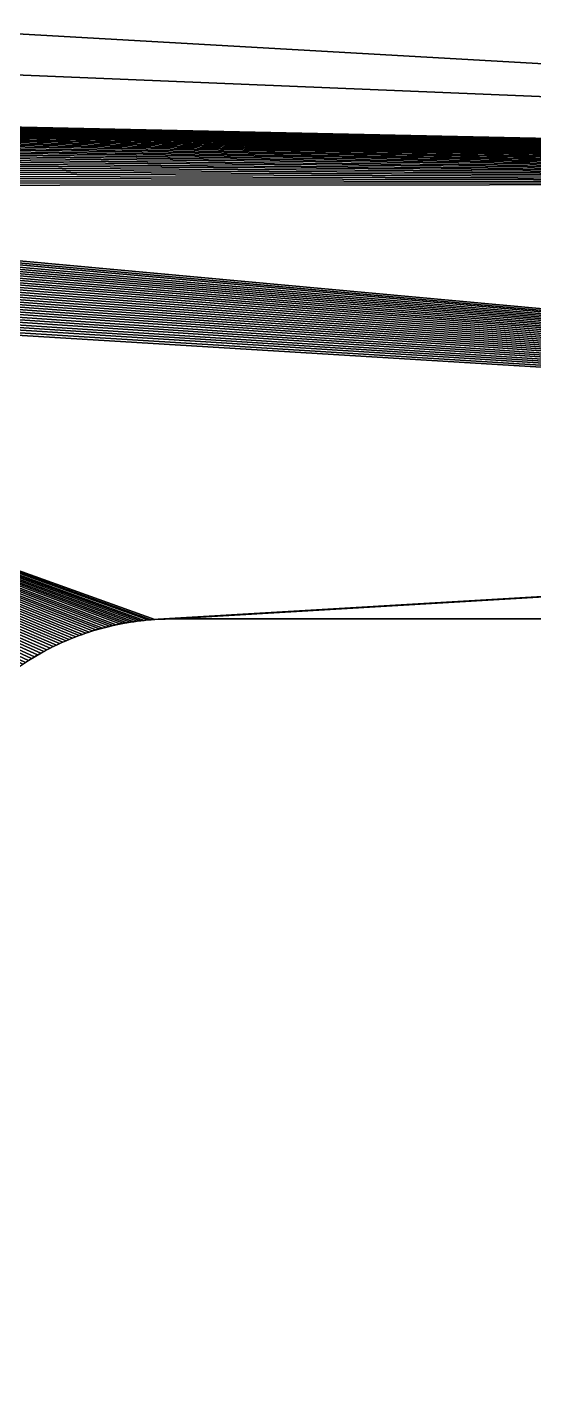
# Model space of a CAD drawing. Header units: millimetres. Extents: x 2995 to 3227, y 1383 to 1648.
# Drawn here: x 3195.29 to 3199.05, y 1560.01 to 1570.06 of the extents above; entities that cross this region are included whole.
import ezdxf

# ---------------------------------------------------------------- set-up
doc = ezdxf.new("R2010")
doc.units = ezdxf.units.MM

# ---------------------------------------------------------------- blocks, each defined once
blk = doc.blocks.new('Mastil_5')
at = {"color": 250, "true_color": 0x1e1e1e}
for p, q in [((28.047, 43, -3), (28.047, 59.244, -3)), ((28.047, 43, 5), (28.047, 59.244, 5))]:
    blk.add_line(p, q, dxfattribs=at)
for p, q in [((28.047, 43, -3), (28.047, 43, 5)), ((28.047, 42.974, -3), (28.047, 42.974, 5)), ((28.048, 42.948, -3), (28.048, 42.948, 5)), ((28.049, 42.921, -3), (28.049, 42.921, 5)), ((28.05, 42.895, -3), (28.05, 42.895, 5)), ((28.051, 42.869, -3), (28.051, 42.869, 5)), ((28.053, 42.843, -3), (28.053, 42.843, 5)), ((28.055, 42.817, -3), (28.055, 42.817, 5)), ((28.058, 42.791, -3), (28.058, 42.791, 5)), ((28.061, 42.765, -3), (28.061, 42.765, 5)), ((28.064, 42.739, -3), (28.064, 42.739, 5)), ((28.068, 42.713, -3), (28.068, 42.713, 5)), ((28.076, 42.661, -3), (28.076, 42.661, 5)), ((28.08, 42.636, -3), (28.08, 42.636, 5)), ((28.085, 42.61, -3), (28.085, 42.61, 5)), ((28.091, 42.584, -3), (28.091, 42.584, 5)), ((28.096, 42.559, -3), (28.096, 42.559, 5)), ((28.102, 42.533, -3), (28.102, 42.533, 5)), ((28.109, 42.508, -3), (28.109, 42.508, 5)), ((28.115, 42.482, -3), (28.115, 42.482, 5)), ((28.122, 42.457, -3), (28.122, 42.457, 5)), ((28.129, 42.432, -3), (28.129, 42.432, 5)), ((28.137, 42.407, -3), (28.137, 42.407, 5)), ((28.145, 42.382, -3), (28.145, 42.382, 5)), ((28.153, 42.357, -3), (28.153, 42.357, 5)), ((28.162, 42.332, -3), (28.162, 42.332, 5)), ((28.171, 42.308, -3), (28.171, 42.308, 5)), ((28.18, 42.283, -3), (28.18, 42.283, 5)), ((28.189, 42.259, -3), (28.189, 42.259, 5)), ((28.199, 42.235, -3), (28.199, 42.235, 5)), ((28.209, 42.211, -3), (28.209, 42.211, 5)), ((28.22, 42.187, -3), (28.22, 42.187, 5)), ((28.231, 42.163, -3), (28.231, 42.163, 5)), ((28.242, 42.139, -3), (28.242, 42.139, 5)), ((28.253, 42.115, -3), (28.253, 42.115, 5)), ((28.265, 42.092, -3), (28.265, 42.092, 5)), ((28.277, 42.069, -3), (28.277, 42.069, 5)), ((28.289, 42.046, -3), (28.289, 42.046, 5)), ((28.302, 42.023, -3), (28.302, 42.023, 5)), ((28.315, 42, -3), (28.315, 42, 5)), ((28.328, 41.977, -3), (28.328, 41.977, 5)), ((28.342, 41.955, -3), (28.342, 41.955, 5)), ((28.356, 41.933, -3), (28.356, 41.933, 5))]:
    blk.add_line(p, q)
at = {"color": 40, "true_color": 0xffcc32}
blk.add_line((28.072, 42.687, -3), (28.072, 42.687, 5), dxfattribs=at)
at = {"color": 250, "true_color": 0x1e1e1e, "extrusion": (-1.32542e-14, 1.93609e-14, -1)}
blk.add_arc((0.188, 18, 3), 50, 235.605, 124.395, dxfattribs=at)
at = {"color": 250, "true_color": 0x1e1e1e, "extrusion": (-2.92362e-14, 8.12067e-15, -1)}
blk.add_arc((0.188, 18, -5), 50, 235.605, 124.395, dxfattribs=at)
at = {"color": 250, "true_color": 0x1e1e1e, "extrusion": (4.81911e-13, -4.51195e-14, -1)}
blk.add_arc((-30.047, 43, 3), 2, 270, 0, dxfattribs=at)
at = {"color": 250, "true_color": 0x1e1e1e, "extrusion": (4.81911e-13, -4.58245e-14, -1)}
blk.add_arc((-30.047, 43, -5), 2, 270, 0, dxfattribs=at)
at = {"color": 250, "true_color": 0x1e1e1e}
mesh = blk.add_polyface(dxfattribs=at)
corners = [(22.589, 56.725, -3), (22.511, 62.55, -3), (24.812, 61.301, -3), (23.019, 55.876, -3), (23.047, 55.572, -3), (23.047, 45.766, -3), (23.135, 31.906, -3), (24.332, 35.245, -3), (24.345, 35.268, -3), (24.357, 35.29, -3), (24.37, 35.312, -3), (24.383, 35.334, -3), (24.397, 35.355, -3), (24.411, 35.377, -3), (24.426, 35.398, -3), (24.441, 35.419, -3), (24.456, 35.439, -3), (24.472, 35.459, -3), (24.488, 35.479, -3), (24.504, 35.499, -3), (24.521, 35.518, -3), (24.538, 35.538, -3), (24.555, 35.556, -3), (24.573, 35.575, -3), (24.591, 35.593, -3), (24.609, 35.611, -3), (24.628, 35.628, -3), (24.647, 35.645, -3), (24.667, 35.662, -3), (24.686, 35.679, -3), (24.706, 35.695, -3), (24.726, 35.71, -3), (24.747, 35.726, -3), (24.768, 35.741, -3), (24.789, 35.755, -3), (24.81, 35.769, -3), (24.831, 35.783, -3), (27.044, 59.934, -3)]
mesh.append_faces([[corners[k] for k in face] for face in [(0, 2, 3), (3, 2, 4), (4, 2, 5), (7, 2, 8), (8, 2, 9), (9, 2, 10), (10, 2, 11), (11, 2, 12), (12, 2, 13), (13, 2, 14), (14, 2, 15), (15, 2, 16), (16, 2, 17), (17, 2, 18), (18, 2, 19), (19, 2, 20), (20, 2, 21), (21, 2, 22), (22, 2, 23), (23, 2, 24), (24, 2, 25), (25, 2, 26), (26, 2, 27), (27, 2, 28), (28, 2, 29), (29, 2, 30), (30, 2, 31), (31, 2, 32), (32, 2, 33), (33, 2, 34), (34, 2, 35), (35, 2, 36)]], dxfattribs={"vtx0": -1, "vtx1": -1, "color": 250})
mesh.append_faces([[corners[k] for k in face] for face in [(5, 2, 6)]], dxfattribs={"vtx0": -1, "vtx1": -1, "vtx2": -1, "color": 250})
mesh.append_faces([[corners[k] for k in face] for face in [(0, 1, 2), (36, 2, 37)]], dxfattribs={"vtx0": -1, "vtx2": -1, "color": 250})
mesh = blk.add_polyface(dxfattribs=at)
corners = [(22.511, 62.55, 5), (22.589, 56.725, 5), (24.812, 61.301, 5), (23.019, 55.876, 5), (23.047, 55.572, 5), (23.135, 31.906, 5), (24.456, 35.439, 5), (24.472, 35.459, 5), (24.488, 35.479, 5), (24.504, 35.499, 5), (24.521, 35.518, 5), (24.538, 35.538, 5), (24.555, 35.556, 5), (24.573, 35.575, 5), (24.591, 35.593, 5), (24.609, 35.611, 5), (24.628, 35.628, 5), (24.647, 35.645, 5), (24.667, 35.662, 5), (24.686, 35.679, 5), (24.706, 35.695, 5), (24.726, 35.71, 5), (24.747, 35.726, 5), (24.768, 35.741, 5), (24.789, 35.755, 5), (24.81, 35.769, 5), (24.831, 35.783, 5), (27.044, 59.934, 5), (25.584, 36, 5), (28.051, 42.869, 5), (28.05, 42.895, 5), (28.049, 42.921, 5), (28.048, 42.948, 5), (28.047, 42.974, 5), (28.047, 43, 5), (23.047, 45.766, 5), (28.047, 59.244, 5)]
mesh.append_faces([[corners[k] for k in face] for face in [(0, 1, 2), (2, 26, 27), (35, 5, 4)]], dxfattribs={"vtx0": -1, "vtx1": -1, "color": 250})
mesh.append_faces([[corners[k] for k in face] for face in [(2, 4, 5), (27, 28, 29)]], dxfattribs={"vtx0": -1, "vtx1": -1, "vtx2": -1, "color": 250})
mesh.append_faces([[corners[k] for k in face] for face in [(2, 1, 3), (2, 3, 4), (2, 6, 7), (2, 7, 8), (2, 8, 9), (2, 9, 10), (2, 10, 11), (2, 11, 12), (2, 12, 13), (2, 13, 14), (2, 14, 15), (2, 15, 16), (2, 16, 17), (2, 17, 18), (2, 18, 19), (2, 19, 20), (2, 20, 21), (2, 21, 22), (2, 22, 23), (2, 23, 24), (2, 24, 25), (2, 25, 26), (27, 29, 30), (27, 30, 31), (27, 31, 32), (27, 32, 33), (27, 33, 34)]], dxfattribs={"vtx0": -1, "vtx2": -1, "color": 250})
mesh.append_faces([[corners[k] for k in face] for face in [(36, 27, 34)]], dxfattribs={"vtx1": -1, "color": 250})
mesh = blk.add_polyface(dxfattribs=at)
corners = [(23.135, 31.906, -3), (24.812, 61.301, -3), (23.659, 33.386, -3), (24.251, 35.057, -3), (24.259, 35.082, -3), (24.268, 35.105, -3), (24.278, 35.129, -3), (24.288, 35.153, -3), (24.298, 35.176, -3), (24.309, 35.199, -3), (24.321, 35.222, -3), (24.332, 35.245, -3), (24.831, 35.783, -3), (27.044, 59.934, -3), (24.853, 35.797, -3), (24.875, 35.81, -3), (24.898, 35.822, -3), (24.92, 35.834, -3), (24.943, 35.846, -3), (24.966, 35.858, -3), (24.989, 35.869, -3), (23.025, 45.179, -3), (23.027, 45.212, -3), (23.03, 45.244, -3), (23.032, 45.277, -3), (23.034, 45.31, -3), (23.036, 45.342, -3), (23.037, 45.375, -3), (23.039, 45.407, -3), (23.04, 45.44, -3), (23.042, 45.473, -3), (23.043, 45.505, -3), (23.044, 45.538, -3), (23.045, 45.57, -3), (23.045, 45.603, -3), (23.046, 45.636, -3), (23.046, 45.668, -3), (23.047, 45.701, -3), (23.047, 45.734, -3), (23.047, 45.766, -3)]
mesh.append_faces([[corners[k] for k in face] for face in [(0, 1, 2), (2, 1, 3), (3, 1, 4), (4, 1, 5), (5, 1, 6), (6, 1, 7), (7, 1, 8), (8, 1, 9), (9, 1, 10), (10, 1, 11), (12, 13, 14), (14, 13, 15), (15, 13, 16), (16, 13, 17), (17, 13, 18), (18, 13, 19), (19, 13, 20)]], dxfattribs={"vtx0": -1, "vtx1": -1, "color": 250})
mesh.append_faces([[corners[k] for k in face] for face in [(0, 21, 22), (0, 22, 23), (0, 23, 24), (0, 24, 25), (0, 25, 26), (0, 26, 27), (0, 27, 28), (0, 28, 29), (0, 29, 30), (0, 30, 31), (0, 31, 32), (0, 32, 33), (0, 33, 34), (0, 34, 35), (0, 35, 36), (0, 36, 37), (0, 37, 38), (0, 38, 39)]], dxfattribs={"vtx0": -1, "vtx2": -1, "color": 250})
mesh = blk.add_polyface(dxfattribs=at)
corners = [(24.812, 61.301, 5), (23.135, 31.906, 5), (23.659, 33.386, 5), (24.251, 35.057, 5), (24.259, 35.082, 5), (24.268, 35.105, 5), (24.278, 35.129, 5), (24.288, 35.153, 5), (24.298, 35.176, 5), (24.309, 35.199, 5), (27.044, 59.934, 5), (24.831, 35.783, 5), (24.853, 35.797, 5), (24.875, 35.81, 5), (24.898, 35.822, 5), (24.92, 35.834, 5), (24.943, 35.846, 5), (24.966, 35.858, 5), (24.989, 35.869, 5), (25.012, 35.879, 5), (25.036, 35.889, 5), (25.059, 35.899, 5), (28.051, 42.869, 5), (25.584, 36, 5), (28.053, 42.843, 5), (28.055, 42.817, 5), (28.058, 42.791, 5), (28.061, 42.765, 5), (28.064, 42.739, 5), (28.068, 42.713, 5), (28.072, 42.687, 5), (28.076, 42.661, 5), (28.08, 42.636, 5), (28.085, 42.61, 5), (28.091, 42.584, 5), (28.096, 42.559, 5), (28.102, 42.533, 5), (28.109, 42.508, 5)]
mesh.append_faces([[corners[k] for k in face] for face in [(22, 23, 24), (24, 23, 25), (25, 23, 26), (26, 23, 27), (27, 23, 28), (28, 23, 29), (29, 23, 30), (30, 23, 31), (31, 23, 32), (32, 23, 33), (33, 23, 34), (34, 23, 35), (35, 23, 36), (36, 23, 37)]], dxfattribs={"vtx0": -1, "vtx1": -1, "color": 250})
mesh.append_faces([[corners[k] for k in face] for face in [(0, 1, 2), (0, 2, 3), (0, 3, 4), (0, 4, 5), (0, 5, 6), (0, 6, 7), (0, 7, 8), (0, 8, 9), (10, 11, 12), (10, 12, 13), (10, 13, 14), (10, 14, 15), (10, 15, 16), (10, 16, 17), (10, 17, 18), (10, 18, 19), (10, 19, 20), (10, 20, 21)]], dxfattribs={"vtx0": -1, "vtx2": -1, "color": 250})
mesh = blk.add_polyface(dxfattribs=at)
corners = [(24.812, 61.301, 5), (24.309, 35.199, 5), (24.321, 35.222, 5), (24.332, 35.245, 5), (24.345, 35.268, 5), (24.357, 35.29, 5), (24.37, 35.312, 5), (24.383, 35.334, 5), (24.397, 35.355, 5), (24.411, 35.377, 5), (24.426, 35.398, 5), (24.441, 35.419, 5), (24.456, 35.439, 5), (27.044, 59.934, 5), (25.059, 35.899, 5), (25.083, 35.908, 5), (25.107, 35.917, 5), (25.131, 35.926, 5), (25.156, 35.934, 5), (25.18, 35.941, 5), (25.205, 35.948, 5), (25.23, 35.955, 5), (25.254, 35.961, 5), (25.279, 35.967, 5), (25.304, 35.972, 5), (25.33, 35.977, 5), (25.355, 35.981, 5), (25.38, 35.985, 5), (25.405, 35.989, 5), (25.431, 35.992, 5), (25.456, 35.994, 5), (25.482, 35.996, 5), (25.507, 35.998, 5), (25.533, 35.999, 5), (25.559, 36, 5), (25.584, 36, 5)]
mesh.append_faces([[corners[k] for k in face] for face in [(0, 1, 2), (0, 2, 3), (0, 3, 4), (0, 4, 5), (0, 5, 6), (0, 6, 7), (0, 7, 8), (0, 8, 9), (0, 9, 10), (0, 10, 11), (0, 11, 12), (13, 14, 15), (13, 15, 16), (13, 16, 17), (13, 17, 18), (13, 18, 19), (13, 19, 20), (13, 20, 21), (13, 21, 22), (13, 22, 23), (13, 23, 24), (13, 24, 25), (13, 25, 26), (13, 26, 27), (13, 27, 28), (13, 28, 29), (13, 29, 30), (13, 30, 31), (13, 31, 32), (13, 32, 33), (13, 33, 34), (13, 34, 35)]], dxfattribs={"vtx0": -1, "vtx2": -1, "color": 250})
mesh = blk.add_polyface(dxfattribs=at)
corners = [(28.047, 59.244, -3), (28.047, 43, -3), (27.044, 59.934, -3), (24.989, 35.869, -3), (25.012, 35.879, -3), (25.036, 35.889, -3), (25.059, 35.899, -3), (25.083, 35.908, -3), (25.107, 35.917, -3), (25.131, 35.926, -3), (25.156, 35.934, -3), (25.18, 35.941, -3), (25.205, 35.948, -3), (25.23, 35.955, -3), (25.254, 35.961, -3), (25.279, 35.967, -3), (25.304, 35.972, -3), (25.33, 35.977, -3), (25.355, 35.981, -3), (25.38, 35.985, -3), (25.405, 35.989, -3), (25.431, 35.992, -3), (25.456, 35.994, -3), (25.482, 35.996, -3), (25.507, 35.998, -3), (25.533, 35.999, -3), (25.559, 36, -3), (25.584, 36, -3), (28.051, 42.869, -3), (28.053, 42.843, -3), (28.055, 42.817, -3), (28.058, 42.791, -3), (28.061, 42.765, -3), (28.05, 42.895, -3), (28.049, 42.921, -3), (28.048, 42.948, -3), (28.047, 42.974, -3)]
mesh.append_faces([[corners[k] for k in face] for face in [(3, 2, 4), (4, 2, 5), (5, 2, 6), (6, 2, 7), (7, 2, 8), (8, 2, 9), (9, 2, 10), (10, 2, 11), (11, 2, 12), (12, 2, 13), (13, 2, 14), (14, 2, 15), (15, 2, 16), (16, 2, 17), (17, 2, 18), (18, 2, 19), (19, 2, 20), (20, 2, 21), (21, 2, 22), (22, 2, 23), (23, 2, 24), (24, 2, 25), (25, 2, 26), (26, 2, 27), (28, 2, 33), (33, 2, 34), (34, 2, 35), (35, 2, 36), (36, 2, 1)]], dxfattribs={"vtx0": -1, "vtx1": -1, "color": 250})
mesh.append_faces([[corners[k] for k in face] for face in [(27, 2, 28)]], dxfattribs={"vtx0": -1, "vtx1": -1, "vtx2": -1, "color": 250})
mesh.append_faces([[corners[k] for k in face] for face in [(27, 28, 29), (27, 29, 30), (27, 30, 31), (27, 31, 32)]], dxfattribs={"vtx0": -1, "vtx2": -1, "color": 250})
mesh.append_faces([[corners[k] for k in face] for face in [(0, 1, 2)]], dxfattribs={"vtx1": -1, "color": 250})
mesh = blk.add_polyface(dxfattribs=at)
corners = [(28.047, 59.244, -3), (28.047, 43, 5), (28.047, 43, -3), (28.047, 59.244, 5)]
mesh.append_faces([[corners[k] for k in face] for face in [(0, 1, 2), (1, 0, 3)]], dxfattribs={"vtx0": -1, "color": 250})
mesh = blk.add_polyface(dxfattribs=at)
corners = [(28.047, 43, -3), (28.047, 42.974, 5), (28.047, 42.974, -3), (28.047, 43, 5)]
mesh.append_faces([[corners[k] for k in face] for face in [(0, 1, 2), (1, 0, 3)]], dxfattribs={"vtx0": -1, "color": 250})
mesh = blk.add_polyface(dxfattribs=at)
corners = [(28.047, 42.974, -3), (28.048, 42.948, 5), (28.048, 42.948, -3), (28.047, 42.974, 5)]
mesh.append_faces([[corners[k] for k in face] for face in [(0, 1, 2), (1, 0, 3)]], dxfattribs={"vtx0": -1, "color": 250})
mesh = blk.add_polyface(dxfattribs=at)
corners = [(28.048, 42.948, -3), (28.049, 42.921, 5), (28.049, 42.921, -3), (28.048, 42.948, 5)]
mesh.append_faces([[corners[k] for k in face] for face in [(0, 1, 2), (1, 0, 3)]], dxfattribs={"vtx0": -1, "color": 250})
mesh = blk.add_polyface(dxfattribs=at)
corners = [(28.049, 42.921, -3), (28.05, 42.895, 5), (28.05, 42.895, -3), (28.049, 42.921, 5)]
mesh.append_faces([[corners[k] for k in face] for face in [(0, 1, 2), (1, 0, 3)]], dxfattribs={"vtx0": -1, "color": 250})
mesh = blk.add_polyface(dxfattribs=at)
corners = [(28.05, 42.895, -3), (28.051, 42.869, 5), (28.051, 42.869, -3), (28.05, 42.895, 5)]
mesh.append_faces([[corners[k] for k in face] for face in [(0, 1, 2), (1, 0, 3)]], dxfattribs={"vtx0": -1, "color": 250})
mesh = blk.add_polyface(dxfattribs=at)
corners = [(28.051, 42.869, -3), (28.053, 42.843, 5), (28.053, 42.843, -3), (28.051, 42.869, 5)]
mesh.append_faces([[corners[k] for k in face] for face in [(0, 1, 2), (1, 0, 3)]], dxfattribs={"vtx0": -1, "color": 250})
mesh = blk.add_polyface(dxfattribs=at)
corners = [(28.053, 42.843, -3), (28.055, 42.817, 5), (28.055, 42.817, -3), (28.053, 42.843, 5)]
mesh.append_faces([[corners[k] for k in face] for face in [(0, 1, 2), (1, 0, 3)]], dxfattribs={"vtx0": -1, "color": 250})
mesh = blk.add_polyface(dxfattribs=at)
corners = [(28.055, 42.817, -3), (28.058, 42.791, 5), (28.058, 42.791, -3), (28.055, 42.817, 5)]
mesh.append_faces([[corners[k] for k in face] for face in [(0, 1, 2), (1, 0, 3)]], dxfattribs={"vtx0": -1, "color": 250})
mesh = blk.add_polyface(dxfattribs=at)
corners = [(28.058, 42.791, -3), (28.061, 42.765, 5), (28.061, 42.765, -3), (28.058, 42.791, 5)]
mesh.append_faces([[corners[k] for k in face] for face in [(0, 1, 2), (1, 0, 3)]], dxfattribs={"vtx0": -1, "color": 250})
mesh = blk.add_polyface(dxfattribs=at)
corners = [(25.584, 36, -3), (28.061, 42.765, -3), (28.064, 42.739, -3), (28.068, 42.713, -3), (28.072, 42.687, -3), (28.076, 42.661, -3), (28.08, 42.636, -3), (28.085, 42.61, -3), (28.091, 42.584, -3), (28.096, 42.559, -3), (28.102, 42.533, -3), (28.109, 42.508, -3), (28.115, 42.482, -3), (28.122, 42.457, -3), (28.129, 42.432, -3), (28.137, 42.407, -3), (28.145, 42.382, -3), (28.153, 42.357, -3), (28.162, 42.332, -3), (28.171, 42.308, -3), (28.18, 42.283, -3), (28.189, 42.259, -3), (28.199, 42.235, -3), (28.209, 42.211, -3), (28.22, 42.187, -3), (28.231, 42.163, -3), (28.242, 42.139, -3), (28.253, 42.115, -3), (28.265, 42.092, -3), (28.277, 42.069, -3), (28.289, 42.046, -3), (28.302, 42.023, -3), (28.315, 42, -3), (28.328, 41.977, -3), (28.342, 41.955, -3), (28.356, 41.933, -3), (28.37, 41.911, -3)]
mesh.append_faces([[corners[k] for k in face] for face in [(0, 1, 2), (0, 2, 3), (0, 3, 4), (0, 4, 5), (0, 5, 6), (0, 6, 7), (0, 7, 8), (0, 8, 9), (0, 9, 10), (0, 10, 11), (0, 11, 12), (0, 12, 13), (0, 13, 14), (0, 14, 15), (0, 15, 16), (0, 16, 17), (0, 17, 18), (0, 18, 19), (0, 19, 20), (0, 20, 21), (0, 21, 22), (0, 22, 23), (0, 23, 24), (0, 24, 25), (0, 25, 26), (0, 26, 27), (0, 27, 28), (0, 28, 29), (0, 29, 30), (0, 30, 31), (0, 31, 32), (0, 32, 33), (0, 33, 34), (0, 34, 35), (0, 35, 36)]], dxfattribs={"vtx0": -1, "vtx2": -1, "color": 250})
mesh = blk.add_polyface(dxfattribs=at)
corners = [(28.061, 42.765, -3), (28.064, 42.739, 5), (28.064, 42.739, -3), (28.061, 42.765, 5)]
mesh.append_faces([[corners[k] for k in face] for face in [(0, 1, 2), (1, 0, 3)]], dxfattribs={"vtx0": -1, "color": 250})
mesh = blk.add_polyface(dxfattribs=at)
corners = [(28.064, 42.739, -3), (28.068, 42.713, 5), (28.068, 42.713, -3), (28.064, 42.739, 5)]
mesh.append_faces([[corners[k] for k in face] for face in [(0, 1, 2), (1, 0, 3)]], dxfattribs={"vtx0": -1, "color": 250})
mesh = blk.add_polyface(dxfattribs=at)
corners = [(28.068, 42.713, -3), (28.072, 42.687, 5), (28.072, 42.687, -3), (28.068, 42.713, 5)]
mesh.append_faces([[corners[k] for k in face] for face in [(0, 1, 2), (1, 0, 3)]], dxfattribs={"vtx0": -1, "color": 250})
mesh = blk.add_polyface(dxfattribs=at)
corners = [(28.072, 42.687, -3), (28.076, 42.661, 5), (28.076, 42.661, -3), (28.072, 42.687, 5)]
mesh.append_faces([[corners[k] for k in face] for face in [(0, 1, 2), (1, 0, 3)]], dxfattribs={"vtx0": -1, "color": 250})
mesh = blk.add_polyface(dxfattribs=at)
corners = [(28.076, 42.661, -3), (28.08, 42.636, 5), (28.08, 42.636, -3), (28.076, 42.661, 5)]
mesh.append_faces([[corners[k] for k in face] for face in [(0, 1, 2), (1, 0, 3)]], dxfattribs={"vtx0": -1, "color": 250})
mesh = blk.add_polyface(dxfattribs=at)
corners = [(28.08, 42.636, -3), (28.085, 42.61, 5), (28.085, 42.61, -3), (28.08, 42.636, 5)]
mesh.append_faces([[corners[k] for k in face] for face in [(0, 1, 2), (1, 0, 3)]], dxfattribs={"vtx0": -1, "color": 250})
mesh = blk.add_polyface(dxfattribs=at)
corners = [(28.085, 42.61, -3), (28.091, 42.584, 5), (28.091, 42.584, -3), (28.085, 42.61, 5)]
mesh.append_faces([[corners[k] for k in face] for face in [(0, 1, 2), (1, 0, 3)]], dxfattribs={"vtx0": -1, "color": 250})
mesh = blk.add_polyface(dxfattribs=at)
corners = [(28.109, 42.508, 5), (25.584, 36, 5), (28.115, 42.482, 5), (28.122, 42.457, 5), (30.047, 41, 5), (35.895, 40.497, 5), (48.387, 41, 5), (35.791, 40.489, 5), (35.687, 40.475, 5), (35.584, 40.456, 5), (35.482, 40.432, 5), (35.382, 40.402, 5), (35.283, 40.367, 5), (35.187, 40.327, 5), (35.092, 40.282, 5), (35, 40.232, 5), (34.911, 40.177, 5), (34.824, 40.118, 5), (34.741, 40.054, 5), (34.662, 39.986, 5), (34.586, 39.914, 5), (36, 40.5, 5), (36.105, 40.497, 5), (36.209, 40.489, 5), (36.313, 40.475, 5), (36.416, 40.456, 5), (36.518, 40.432, 5), (36.618, 40.402, 5), (36.717, 40.367, 5), (36.813, 40.327, 5), (36.908, 40.282, 5), (37, 40.232, 5), (37.089, 40.177, 5), (37.176, 40.118, 5), (37.259, 40.054, 5), (37.338, 39.986, 5), (37.414, 39.914, 5)]
mesh.append_faces([[corners[k] for k in face] for face in [(0, 1, 2), (2, 1, 3), (4, 5, 6), (5, 4, 7), (7, 4, 8), (8, 4, 9), (9, 4, 10), (10, 4, 11), (11, 4, 12), (12, 4, 13), (13, 4, 14), (14, 4, 15), (15, 4, 16), (16, 4, 17), (17, 4, 18), (18, 4, 19), (19, 4, 20)]], dxfattribs={"vtx0": -1, "vtx1": -1, "color": 250})
mesh.append_faces([[corners[k] for k in face] for face in [(6, 5, 21), (6, 21, 22), (6, 22, 23), (6, 23, 24), (6, 24, 25), (6, 25, 26), (6, 26, 27), (6, 27, 28), (6, 28, 29), (6, 29, 30), (6, 30, 31), (6, 31, 32), (6, 32, 33), (6, 33, 34), (6, 34, 35), (6, 35, 36)]], dxfattribs={"vtx0": -1, "vtx2": -1, "color": 250})
mesh = blk.add_polyface(dxfattribs=at)
corners = [(28.091, 42.584, -3), (28.096, 42.559, 5), (28.096, 42.559, -3), (28.091, 42.584, 5)]
mesh.append_faces([[corners[k] for k in face] for face in [(0, 1, 2), (1, 0, 3)]], dxfattribs={"vtx0": -1, "color": 250})
mesh = blk.add_polyface(dxfattribs=at)
corners = [(28.096, 42.559, -3), (28.102, 42.533, 5), (28.102, 42.533, -3), (28.096, 42.559, 5)]
mesh.append_faces([[corners[k] for k in face] for face in [(0, 1, 2), (1, 0, 3)]], dxfattribs={"vtx0": -1, "color": 250})
mesh = blk.add_polyface(dxfattribs=at)
corners = [(28.102, 42.533, -3), (28.109, 42.508, 5), (28.109, 42.508, -3), (28.102, 42.533, 5)]
mesh.append_faces([[corners[k] for k in face] for face in [(0, 1, 2), (1, 0, 3)]], dxfattribs={"vtx0": -1, "color": 250})
mesh = blk.add_polyface(dxfattribs=at)
corners = [(28.109, 42.508, -3), (28.115, 42.482, 5), (28.115, 42.482, -3), (28.109, 42.508, 5)]
mesh.append_faces([[corners[k] for k in face] for face in [(0, 1, 2), (1, 0, 3)]], dxfattribs={"vtx0": -1, "color": 250})
mesh = blk.add_polyface(dxfattribs=at)
corners = [(28.122, 42.457, 5), (25.584, 36, 5), (28.129, 42.432, 5), (28.137, 42.407, 5), (28.145, 42.382, 5), (28.153, 42.357, 5), (28.162, 42.332, 5), (28.171, 42.308, 5), (28.18, 42.283, 5), (28.189, 42.259, 5), (28.199, 42.235, 5), (28.209, 42.211, 5), (28.22, 42.187, 5), (28.231, 42.163, 5), (28.242, 42.139, 5), (28.253, 42.115, 5), (28.265, 42.092, 5), (28.277, 42.069, 5), (28.289, 42.046, 5), (28.302, 42.023, 5), (28.315, 42, 5), (28.328, 41.977, 5), (28.342, 41.955, 5), (28.356, 41.933, 5), (28.37, 41.911, 5), (28.384, 41.889, 5), (28.399, 41.867, 5), (28.414, 41.846, 5), (28.429, 41.824, 5), (28.444, 41.803, 5), (28.46, 41.782, 5), (28.476, 41.762, 5), (28.493, 41.741, 5), (28.509, 41.721, 5)]
mesh.append_faces([[corners[k] for k in face] for face in [(0, 1, 2), (2, 1, 3), (3, 1, 4), (4, 1, 5), (5, 1, 6), (6, 1, 7), (7, 1, 8), (8, 1, 9), (9, 1, 10), (10, 1, 11), (11, 1, 12), (12, 1, 13), (13, 1, 14), (14, 1, 15), (15, 1, 16), (16, 1, 17), (17, 1, 18), (18, 1, 19), (19, 1, 20), (20, 1, 21), (21, 1, 22), (22, 1, 23), (23, 1, 24), (24, 1, 25), (25, 1, 26), (26, 1, 27), (27, 1, 28), (28, 1, 29), (29, 1, 30), (30, 1, 31), (31, 1, 32), (32, 1, 33)]], dxfattribs={"vtx0": -1, "vtx1": -1, "color": 250})
mesh = blk.add_polyface(dxfattribs=at)
corners = [(28.115, 42.482, -3), (28.122, 42.457, 5), (28.122, 42.457, -3), (28.115, 42.482, 5)]
mesh.append_faces([[corners[k] for k in face] for face in [(0, 1, 2), (1, 0, 3)]], dxfattribs={"vtx0": -1, "color": 250})
mesh = blk.add_polyface(dxfattribs=at)
corners = [(28.122, 42.457, -3), (28.129, 42.432, 5), (28.129, 42.432, -3), (28.122, 42.457, 5)]
mesh.append_faces([[corners[k] for k in face] for face in [(0, 1, 2), (1, 0, 3)]], dxfattribs={"vtx0": -1, "color": 250})
mesh = blk.add_polyface(dxfattribs=at)
corners = [(28.129, 42.432, -3), (28.137, 42.407, 5), (28.137, 42.407, -3), (28.129, 42.432, 5)]
mesh.append_faces([[corners[k] for k in face] for face in [(0, 1, 2), (1, 0, 3)]], dxfattribs={"vtx0": -1, "color": 250})
mesh = blk.add_polyface(dxfattribs=at)
corners = [(28.137, 42.407, -3), (28.145, 42.382, 5), (28.145, 42.382, -3), (28.137, 42.407, 5)]
mesh.append_faces([[corners[k] for k in face] for face in [(0, 1, 2), (1, 0, 3)]], dxfattribs={"vtx0": -1, "color": 250})
mesh = blk.add_polyface(dxfattribs=at)
corners = [(28.145, 42.382, -3), (28.153, 42.357, 5), (28.153, 42.357, -3), (28.145, 42.382, 5)]
mesh.append_faces([[corners[k] for k in face] for face in [(0, 1, 2), (1, 0, 3)]], dxfattribs={"vtx0": -1, "color": 250})
mesh = blk.add_polyface(dxfattribs=at)
corners = [(28.153, 42.357, -3), (28.162, 42.332, 5), (28.162, 42.332, -3), (28.153, 42.357, 5)]
mesh.append_faces([[corners[k] for k in face] for face in [(0, 1, 2), (1, 0, 3)]], dxfattribs={"vtx0": -1, "color": 250})
mesh = blk.add_polyface(dxfattribs=at)
corners = [(28.162, 42.332, -3), (28.171, 42.308, 5), (28.171, 42.308, -3), (28.162, 42.332, 5)]
mesh.append_faces([[corners[k] for k in face] for face in [(0, 1, 2), (1, 0, 3)]], dxfattribs={"vtx0": -1, "color": 250})
mesh = blk.add_polyface(dxfattribs=at)
corners = [(28.171, 42.308, -3), (28.18, 42.283, 5), (28.18, 42.283, -3), (28.171, 42.308, 5)]
mesh.append_faces([[corners[k] for k in face] for face in [(0, 1, 2), (1, 0, 3)]], dxfattribs={"vtx0": -1, "color": 250})
mesh = blk.add_polyface(dxfattribs=at)
corners = [(28.18, 42.283, -3), (28.189, 42.259, 5), (28.189, 42.259, -3), (28.18, 42.283, 5)]
mesh.append_faces([[corners[k] for k in face] for face in [(0, 1, 2), (1, 0, 3)]], dxfattribs={"vtx0": -1, "color": 250})
mesh = blk.add_polyface(dxfattribs=at)
corners = [(28.189, 42.259, -3), (28.199, 42.235, 5), (28.199, 42.235, -3), (28.189, 42.259, 5)]
mesh.append_faces([[corners[k] for k in face] for face in [(0, 1, 2), (1, 0, 3)]], dxfattribs={"vtx0": -1, "color": 250})
mesh = blk.add_polyface(dxfattribs=at)
corners = [(28.199, 42.235, -3), (28.209, 42.211, 5), (28.209, 42.211, -3), (28.199, 42.235, 5)]
mesh.append_faces([[corners[k] for k in face] for face in [(0, 1, 2), (1, 0, 3)]], dxfattribs={"vtx0": -1, "color": 250})
mesh = blk.add_polyface(dxfattribs=at)
corners = [(28.209, 42.211, -3), (28.22, 42.187, 5), (28.22, 42.187, -3), (28.209, 42.211, 5)]
mesh.append_faces([[corners[k] for k in face] for face in [(0, 1, 2), (1, 0, 3)]], dxfattribs={"vtx0": -1, "color": 250})
mesh = blk.add_polyface(dxfattribs=at)
corners = [(28.22, 42.187, -3), (28.231, 42.163, 5), (28.231, 42.163, -3), (28.22, 42.187, 5)]
mesh.append_faces([[corners[k] for k in face] for face in [(0, 1, 2), (1, 0, 3)]], dxfattribs={"vtx0": -1, "color": 250})
mesh = blk.add_polyface(dxfattribs=at)
corners = [(28.231, 42.163, -3), (28.242, 42.139, 5), (28.242, 42.139, -3), (28.231, 42.163, 5)]
mesh.append_faces([[corners[k] for k in face] for face in [(0, 1, 2), (1, 0, 3)]], dxfattribs={"vtx0": -1, "color": 250})
mesh = blk.add_polyface(dxfattribs=at)
corners = [(28.242, 42.139, -3), (28.253, 42.115, 5), (28.253, 42.115, -3), (28.242, 42.139, 5)]
mesh.append_faces([[corners[k] for k in face] for face in [(0, 1, 2), (1, 0, 3)]], dxfattribs={"vtx0": -1, "color": 250})
mesh = blk.add_polyface(dxfattribs=at)
corners = [(28.253, 42.115, -3), (28.265, 42.092, 5), (28.265, 42.092, -3), (28.253, 42.115, 5)]
mesh.append_faces([[corners[k] for k in face] for face in [(0, 1, 2), (1, 0, 3)]], dxfattribs={"vtx0": -1, "color": 250})
mesh = blk.add_polyface(dxfattribs=at)
corners = [(28.265, 42.092, -3), (28.277, 42.069, 5), (28.277, 42.069, -3), (28.265, 42.092, 5)]
mesh.append_faces([[corners[k] for k in face] for face in [(0, 1, 2), (1, 0, 3)]], dxfattribs={"vtx0": -1, "color": 250})
mesh = blk.add_polyface(dxfattribs=at)
corners = [(28.277, 42.069, -3), (28.289, 42.046, 5), (28.289, 42.046, -3), (28.277, 42.069, 5)]
mesh.append_faces([[corners[k] for k in face] for face in [(0, 1, 2), (1, 0, 3)]], dxfattribs={"vtx0": -1, "color": 250})
mesh = blk.add_polyface(dxfattribs=at)
corners = [(28.289, 42.046, -3), (28.302, 42.023, 5), (28.302, 42.023, -3), (28.289, 42.046, 5)]
mesh.append_faces([[corners[k] for k in face] for face in [(0, 1, 2), (1, 0, 3)]], dxfattribs={"vtx0": -1, "color": 250})
mesh = blk.add_polyface(dxfattribs=at)
corners = [(28.302, 42.023, -3), (28.315, 42, 5), (28.315, 42, -3), (28.302, 42.023, 5)]
mesh.append_faces([[corners[k] for k in face] for face in [(0, 1, 2), (1, 0, 3)]], dxfattribs={"vtx0": -1, "color": 250})
mesh = blk.add_polyface(dxfattribs=at)
corners = [(28.315, 42, -3), (28.328, 41.977, 5), (28.328, 41.977, -3), (28.315, 42, 5)]
mesh.append_faces([[corners[k] for k in face] for face in [(0, 1, 2), (1, 0, 3)]], dxfattribs={"vtx0": -1, "color": 250})
mesh = blk.add_polyface(dxfattribs=at)
corners = [(28.328, 41.977, -3), (28.342, 41.955, 5), (28.342, 41.955, -3), (28.328, 41.977, 5)]
mesh.append_faces([[corners[k] for k in face] for face in [(0, 1, 2), (1, 0, 3)]], dxfattribs={"vtx0": -1, "color": 250})
mesh = blk.add_polyface(dxfattribs=at)
corners = [(28.342, 41.955, -3), (28.356, 41.933, 5), (28.356, 41.933, -3), (28.342, 41.955, 5)]
mesh.append_faces([[corners[k] for k in face] for face in [(0, 1, 2), (1, 0, 3)]], dxfattribs={"vtx0": -1, "color": 250})
mesh = blk.add_polyface(dxfattribs=at)
corners = [(28.356, 41.933, -3), (28.37, 41.911, 5), (28.37, 41.911, -3), (28.356, 41.933, 5)]
mesh.append_faces([[corners[k] for k in face] for face in [(0, 1, 2), (1, 0, 3)]], dxfattribs={"vtx0": -1, "color": 250})

msp = doc.modelspace()

# ---------------------------------------------------------------- block references
at = {"rotation": 270}
msp.add_blockref('Mastil_5', (3153.368, 1593.71, 3), dxfattribs=at)

doc.saveas('drawing.dxf')
